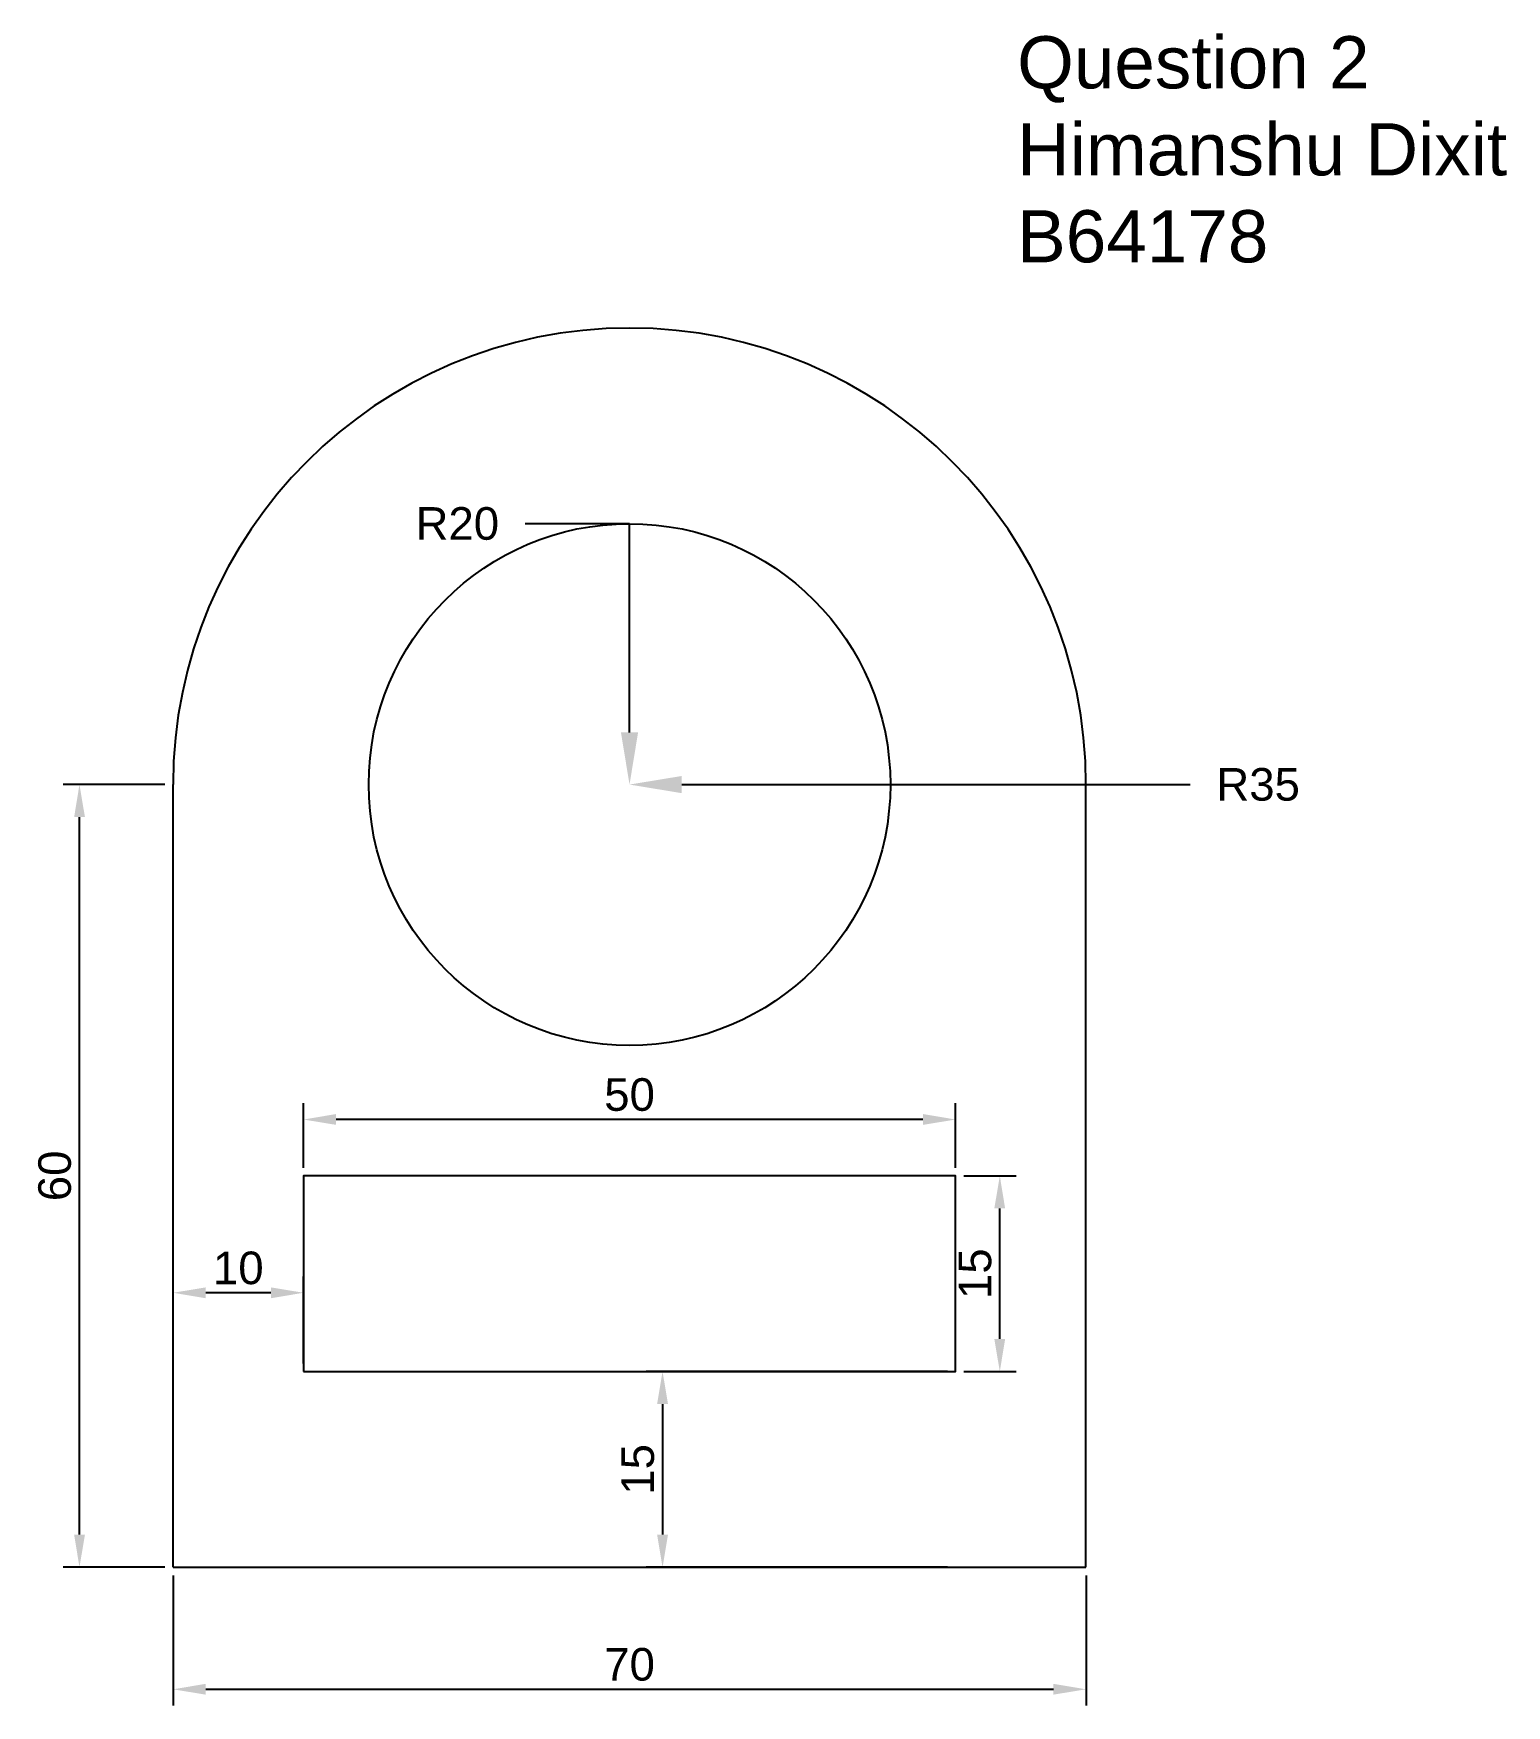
# Model space of a CAD drawing. Header units: millimetres. Extents: x -11 to 102, y -11 to 118.
import ezdxf
from ezdxf import colors
from ezdxf.entities.mleader import LeaderData, LeaderLine
from ezdxf.math import Vec2, Vec3

# ---------------------------------------------------------------- set-up
doc = ezdxf.new("R2010")
doc.units = ezdxf.units.MM
doc.styles.get("Standard").update_dxf_attribs({"font": ''})
doc.styles.get('Standard').set_extended_font_data('Arial')
doc.dimstyles.new('ISO-25', dxfattribs={"dimtxt": 2.5, "dimasz": 2.5, "dimexe": 1.25, "dimexo": 0.625, "dimtad": 1, "dimtxsty": 'Standard', "dimcen": 2.5, "dimadec": 0, "dimazin": 0, "dimtfac": 1, "dimtmove": 0, "dimatfit": 3, "dimfxl": 1, "dimarcsym": 0})

# ---------------------------------------------------------------- blocks, each defined once
blk = doc.blocks.new('*D2')
at = {"color": 0, "lineweight": -2, "transparency": 16777216}
for p, q in [((-0.66, 60.08), (-8.46, 60.08)), ((-7.21, 2.58), (-7.21, 57.58)), ((-0.66, 0.08), (-8.46, 0.08))]:
    blk.add_line(p, q, dxfattribs=at)
at = {"color": 0, "transparency": 16777216}
for points in [[(-7.62, 57.58), (-6.79, 57.58), (-7.21, 60.08)], [(-7.62, 2.58), (-6.79, 2.58), (-7.21, 0.08)]]:
    blk.add_solid(points, dxfattribs=at)
at = {"layer": 'Defpoints', "color": 0, "transparency": 16777216}
for p in [(-7.21, 60.08), (-0.03, 60.08), (-0.03, 0.08)]:
    blk.add_point(p, dxfattribs=at)
at = {"color": 0, "transparency": 16777216, "insert": (-9.1, 30.08), "char_height": 2.5, "attachment_point": 5, "rotation": 90}
blk.add_mtext('60', dxfattribs=at)
blk = doc.blocks.new('*D3')
at = {"color": 0, "lineweight": -2, "transparency": 16777216}
for p, q in [((-0.03, -0.55), (-0.03, -10.53)), ((69.97, -0.55), (69.97, -10.53)), ((2.47, -9.28), (67.47, -9.28))]:
    blk.add_line(p, q, dxfattribs=at)
at = {"color": 0, "transparency": 16777216}
for points in [[(2.47, -8.86), (2.47, -9.69), (-0.03, -9.28)], [(67.47, -8.86), (67.47, -9.69), (69.97, -9.28)]]:
    blk.add_solid(points, dxfattribs=at)
at = {"layer": 'Defpoints', "color": 0, "transparency": 16777216}
for p in [(-0.03, 0.08), (69.97, 0.08), (69.97, -9.28)]:
    blk.add_point(p, dxfattribs=at)
at = {"color": 0, "transparency": 16777216, "insert": (34.97, -7.38), "char_height": 2.5, "attachment_point": 5}
blk.add_mtext('70', dxfattribs=at)
blk = doc.blocks.new('*D4')
at = {"color": 0, "lineweight": -2, "transparency": 16777216}
for p, q in [((9.97, 30.7), (9.97, 35.65)), ((59.97, 30.7), (59.97, 35.65)), ((57.47, 34.4), (12.47, 34.4))]:
    blk.add_line(p, q, dxfattribs=at)
at = {"color": 0, "transparency": 16777216}
for points in [[(12.47, 34.82), (12.47, 33.99), (9.97, 34.4)], [(57.47, 34.82), (57.47, 33.99), (59.97, 34.4)]]:
    blk.add_solid(points, dxfattribs=at)
at = {"layer": 'Defpoints', "color": 0, "transparency": 16777216}
for p in [(9.97, 34.4), (9.97, 30.08), (59.97, 30.08)]:
    blk.add_point(p, dxfattribs=at)
at = {"color": 0, "transparency": 16777216, "insert": (34.97, 36.3), "char_height": 2.5, "attachment_point": 5}
blk.add_mtext('50', dxfattribs=at)
blk = doc.blocks.new('*D5')
at = {"color": 0, "lineweight": -2, "transparency": 16777216}
for p, q in [((60.59, 30.08), (64.61, 30.08)), ((63.36, 17.58), (63.36, 27.58)), ((60.59, 15.08), (64.61, 15.08))]:
    blk.add_line(p, q, dxfattribs=at)
at = {"color": 0, "transparency": 16777216}
for points in [[(62.94, 27.58), (63.77, 27.58), (63.36, 30.08)], [(62.94, 17.58), (63.77, 17.58), (63.36, 15.08)]]:
    blk.add_solid(points, dxfattribs=at)
at = {"layer": 'Defpoints', "color": 0, "transparency": 16777216}
for p in [(59.97, 30.08), (63.36, 30.08), (59.97, 15.08)]:
    blk.add_point(p, dxfattribs=at)
at = {"color": 0, "transparency": 16777216, "insert": (61.47, 22.58), "char_height": 2.5, "attachment_point": 5, "rotation": 90}
blk.add_mtext('15', dxfattribs=at)
blk = doc.blocks.new('*D6')
at = {"color": 0, "lineweight": -2, "transparency": 16777216}
for p, q in [((-0.03, 15.7), (-0.03, 22.37)), ((9.97, 15.7), (9.97, 22.37)), ((7.47, 21.12), (2.47, 21.12))]:
    blk.add_line(p, q, dxfattribs=at)
at = {"color": 0, "transparency": 16777216}
for points in [[(2.47, 21.53), (2.47, 20.7), (-0.03, 21.12)], [(7.47, 21.53), (7.47, 20.7), (9.97, 21.12)]]:
    blk.add_solid(points, dxfattribs=at)
at = {"layer": 'Defpoints', "color": 0, "transparency": 16777216}
for p in [(-0.03, 21.12), (-0.03, 15.08), (9.97, 15.08)]:
    blk.add_point(p, dxfattribs=at)
at = {"color": 0, "transparency": 16777216, "insert": (4.97, 23.01), "char_height": 2.5, "attachment_point": 5}
blk.add_mtext('10', dxfattribs=at)
blk = doc.blocks.new('*D1')
at = {"color": 0, "lineweight": -2, "transparency": 16777216}
for p, q in [((59.34, 15.08), (36.25, 15.08)), ((37.5, 12.58), (37.5, 2.58)), ((59.34, 0.08), (36.25, 0.08))]:
    blk.add_line(p, q, dxfattribs=at)
at = {"color": 0, "transparency": 16777216}
for points in [[(37.08, 12.58), (37.92, 12.58), (37.5, 15.08)], [(37.08, 2.58), (37.92, 2.58), (37.5, 0.08)]]:
    blk.add_solid(points, dxfattribs=at)
at = {"layer": 'Defpoints', "color": 0, "transparency": 16777216}
for p in [(59.97, 15.08), (37.5, 0.08), (59.97, 0.08)]:
    blk.add_point(p, dxfattribs=at)
at = {"color": 0, "transparency": 16777216, "insert": (35.61, 7.58), "char_height": 2.5, "attachment_point": 5, "rotation": 90}
blk.add_mtext('15', dxfattribs=at)

msp = doc.modelspace()

# ---------------------------------------------------------------- linework, layer by layer
at = {"color": 1}
for p, q in [((-0.033, 0.078), (-0.033, 60.078)), ((-0.033, 60.078), (-0.033, 60.078)), ((69.967, 0.078), (69.967, 60.078)), ((-0.033, 0.078), (69.967, 0.078)), ((-0.033, 0.078), (14.967, 0.078))]:
    msp.add_line(p, q, dxfattribs=at)
msp.add_lwpolyline([(9.967, 15.078), (59.967, 15.078), (59.967, 30.078), (9.967, 30.078)], close=True, dxfattribs=at)
msp.add_circle((34.967, 60.078), 20, dxfattribs=at)
msp.add_arc((34.967, 60.078), 35, 0, 180, dxfattribs=at)

# ---------------------------------------------------------------- texts
at = {"color": 250, "insert": (64.69, 117.447), "char_height": 4, "attachment_point": 1}
msp.add_mtext_dynamic_manual_height_columns('{\\fArial Unicode MS|b0|i0|c0|p2;Question 2^JHimanshu Dixit^JB64178}', width=97.66838, gutter_width=12.5, heights=[0], dxfattribs=at)

# ---------------------------------------------------------------- dimensions: what is measured, and where the dimension line sits
at = {"color": 5}
for base, p1, p2, picture, middle in [((-7.208, 60.078), (-0.033, 0.078), (-0.033, 60.078), '*D2', (-9.1, 30.078)), ((63.358, 30.078), (59.967, 15.078), (59.967, 30.078), '*D5', (61.466, 22.578)), ((37.5, 0.078), (59.967, 15.078), (59.967, 0.078), '*D1', (35.608, 7.578))]:
    dim = msp.add_linear_dim(base=base, p1=p1, p2=p2, angle=90, dimstyle='ISO-25', dxfattribs=at)
    dim.commit()
    dim.dimension.update_dxf_attribs({"geometry": picture, "text_midpoint": middle})
for base, p1, p2, picture, middle in [((9.967, 34.405), (59.967, 30.078), (9.967, 30.078), '*D4', (34.967, 36.297)), ((-0.033, 21.117), (9.967, 15.078), (-0.033, 15.078), '*D6', (4.967, 23.009)), ((69.967, -9.275), (-0.033, 0.078), (69.967, 0.078), '*D3', (34.967, -7.383))]:
    dim = msp.add_linear_dim(base=base, p1=p1, p2=p2, dimstyle='ISO-25', dxfattribs=at)
    dim.commit()
    dim.dimension.update_dxf_attribs({"geometry": picture, "text_midpoint": middle})

# ---------------------------------------------------------------- leaders
ml = msp.add_multileader_mtext('Standard', dxfattribs=at)
ml.set_content('{\\fArial Unicode MS|b0|i0|c0|p2;R20}', color=5)
ml.set_leader_properties()
ml.build(insert=Vec2(0, 0))
ctx = ml.context
ctx.base_point, ctx.char_height, ctx.plane_origin = Vec3(16.964, 80.078), 2.5, Vec3(34.967, 60.078)
ctx.text_align_type = 2
notes = []
notes.append((ctx, [(0, (1, 1, 0), (34.967, 80.078), (-1, 0), 8, [(0, [(34.967, 60.078)], 0, [])])]))
ctx.mtext.insert, ctx.mtext.alignment, ctx.mtext.flow_direction = Vec3(24.967, 81.345), 3, 5
ml = msp.add_multileader_mtext('Standard', dxfattribs=at)
ml.set_content('{\\fArial Unicode MS|b0|i0|c0|p2;R35}', color=5)
ml.set_leader_properties()
ml.build(insert=Vec2(0, 0))
ctx = ml.context
ctx.base_point, ctx.char_height, ctx.plane_origin = Vec3(77.967, 60.078), 2.5, Vec3(34.967, 60.078)
notes.append((ctx, [(0, (1, 1, 0), (69.967, 60.078), (1, 0), 8, [(0, [(34.967, 60.078)], 0, [])])]))
ctx.mtext.insert, ctx.mtext.flow_direction = Vec3(79.967, 61.345), 5
for ctx, leaders in notes:
    for number, flags, end, landing, length, lines in leaders:
        leader = LeaderData()
        leader.index, (leader.has_last_leader_line, leader.has_dogleg_vector, leader.attachment_direction) = number, flags
        leader.last_leader_point, leader.dogleg_vector, leader.dogleg_length = Vec3(end), Vec3(landing), length
        for number, points, colour, breaks in lines:
            line = LeaderLine()
            line.index, line.vertices, line.color, line.breaks = number, Vec3.list(points), colors.encode_raw_color(colour), breaks
            leader.lines.append(line)
        ctx.leaders.append(leader)

doc.saveas('drawing.dxf')
